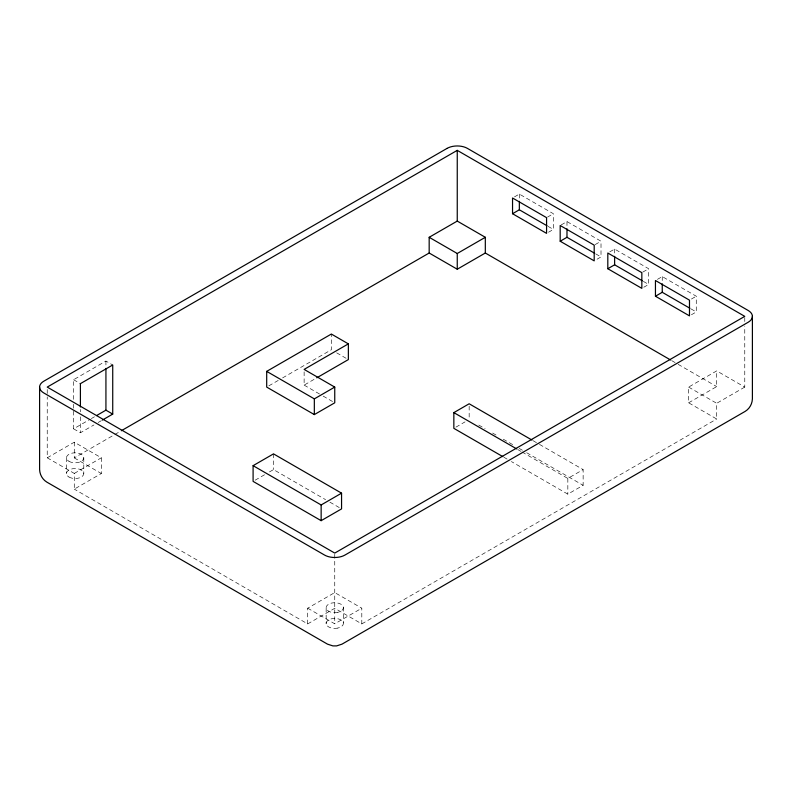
<?xml version="1.0" encoding="UTF-8"?>
<svg xmlns="http://www.w3.org/2000/svg" width="792" height="792" viewBox="0 0 792 792"><rect width="100%" height="100%" fill="white"/><g stroke="black" fill="none" stroke-linecap="round" stroke-linejoin="round"><path stroke-width="0.59" stroke-dasharray="3.96 2.97" d="M73.597 399.366L73.597 379.714L105.93 361.053L112.731 364.983M73.597 404.276L73.597 428.828L90.288 419.196M91.328 418.602L94.456 416.79M73.597 428.828L80.408 432.759L93.961 424.938M98.129 422.522L101.257 420.72M47.233 457.806L74.28 442.193L101.336 457.806L101.336 473.527L74.28 489.139L74.28 473.428L47.233 457.806L47.233 396.841M514.483 196.881L519.344 194.08L553.37 213.721L553.37 229.433L548.51 232.244M74.28 442.193L74.28 457.905L113.83 435.075M114.899 434.452L120.245 431.373M74.28 473.428L101.336 457.806M547.539 217.087L553.37 213.721M268.825 385.862L278.358 380.358M282.595 377.913L331.353 349.757L331.353 334.046M561.152 224.948L566.983 221.582L601.009 241.223L601.009 256.935L596.148 259.746M304.128 371.824L304.128 385.12L315.711 378.437M595.178 244.589L601.009 241.223M609.761 251.886L614.622 249.084L648.648 268.726L648.648 284.437L643.787 287.248M255.133 480.2L265.34 474.309M269.419 471.953L273.507 469.597L325.611 499.673M642.807 272.092L648.648 268.726M657.39 279.388L662.251 276.586L696.277 296.228L696.277 311.949L691.416 314.751M455.885 427.165L465.072 421.859M691.416 299.039L696.277 296.228M744.767 387.09L716.701 403.296L716.701 419.008L688.624 402.801L688.624 387.09L716.701 370.884L744.767 387.09L744.767 326.116M307.702 623.908L307.702 608.187L334.749 592.574L361.805 608.187L361.805 623.908L334.749 608.286L307.702 623.908L74.28 489.139M688.624 402.801L716.701 386.595L716.701 370.884M522.027 451.985L567.834 478.437L583.14 469.597L583.14 485.308L567.834 494.149L511.375 461.558M307.702 608.187L334.749 623.809L361.805 608.187M361.805 623.908L716.701 419.008M548.054 226.364L553.37 229.433M595.693 253.866L601.009 256.935M643.332 281.368L648.648 284.437M690.961 308.87L696.277 311.949M671.705 360.617L677.061 363.716M678.13 364.33L716.701 386.595M688.624 387.09L716.701 403.296M533.075 440.689L538.402 443.767M539.471 444.381L583.14 469.597M478.744 425.037L485.14 428.729M492.594 433.036L496.851 435.491M503.247 439.184L512.83 444.718M519.225 448.411L522.423 450.252M526.68 452.717L583.14 485.308M517.76 449.529L520.958 451.371M336.669 352.836L348.361 359.588M503.91 457.251L507.108 459.093M304.128 385.12L322.077 395.485M323.136 396.099L333.699 402.197M329.858 502.128L339.431 507.662M73.597 379.714L80.408 383.645M74.28 457.905L101.336 473.527M744.767 317.582L744.767 324.898M662.251 276.586L662.251 282.625M614.622 249.084L614.622 253.915M567.834 478.437L567.834 494.149M566.983 221.582L566.983 227.621M519.344 194.08L519.344 200.119M469.161 406.207L469.161 419.503M343.352 607.266L343.352 622.977M334.749 554.301L334.749 623.809M326.155 608.137L326.155 623.848M273.507 453.875L273.507 469.597M105.93 361.053L105.93 367.191M83.794 457.806L83.794 473.527M80.408 409.434L80.408 411.889M80.408 416.8L80.408 432.759M66.469 457.806L66.469 473.527M47.233 389.525L47.233 395.624M337.709 612.384L335.501 612.662A8.633 4.98 0 0 1 326.641 605.999A8.633 4.98 0 0 1 340.857 604.177A8.633 4.98 0 0 1 337.709 612.384M337.709 628.096L335.501 628.373A8.633 4.98 0 0 1 326.641 621.71A8.633 4.98 0 0 1 340.857 619.889A8.633 4.98 0 0 1 337.709 628.096M69.003 461.34A8.662 4.999 0 0 0 83.497 459.103A8.662 4.999 0 0 0 72.894 452.975A8.662 4.999 0 0 0 69.003 461.34M69.003 477.061A8.662 4.999 0 0 0 83.497 474.814A8.662 4.999 0 0 0 72.894 468.696A8.662 4.999 0 0 0 69.003 477.061"/><path stroke-width="1.19" d="M457.251 150.361L47.233 387.09L334.749 553.083L744.767 316.364L457.251 150.361L457.251 221.087L485.318 237.293L485.318 253.014L670.636 360.004M96.545 415.592L105.93 410.167L112.731 414.097L112.731 364.983L80.408 383.645L80.408 406.979M102.307 420.116L112.731 414.097M121.315 430.749L429.175 253.014L429.175 237.293L457.251 221.087M512.543 213.721L546.569 233.363L546.569 217.651L512.543 198L512.543 213.721L519.344 209.791L546.995 225.75M429.175 237.293L457.251 253.499L485.318 237.293M348.361 343.867L304.128 369.409L334.749 387.09L334.749 402.801L314.335 414.592L266.696 387.09L266.696 371.369L331.353 334.046L348.361 343.867L348.361 359.588L316.77 377.824M429.175 253.014L457.251 269.221L485.318 253.014M560.182 241.223L594.198 260.865L594.198 245.154L560.182 225.502L560.182 241.223L566.983 237.293L594.624 253.252M266.696 371.369L314.335 398.871L334.749 387.09M253.094 465.666L273.507 453.875L341.56 493.168L341.56 508.89L321.146 520.671L253.094 481.378L253.094 465.666L321.146 504.959L341.56 493.168M607.811 268.726L641.837 288.367L641.837 272.656L607.811 253.014L607.811 268.726L614.622 264.795L642.263 280.754M502.851 456.637L453.846 428.343L453.846 412.622L469.161 403.781L532.006 440.075M655.449 296.228L689.476 315.869L689.476 300.158L655.449 280.517L655.449 296.228L662.251 292.298L689.901 308.256M453.846 412.622L516.701 448.916M752.4 316.364L752.4 398.871C752.192 403.95 749.559 408.731 745.183 411.375L341.976 644.163L336.62 645.896L332.887 645.896L327.532 644.163L46.817 482.1C42.441 479.447 39.808 474.675 39.6 469.597L39.6 387.09M662.251 283.833L662.251 292.298M614.622 256.331L614.622 264.795M566.983 228.829L566.983 237.293M519.344 201.326L519.344 209.791M457.251 253.499L457.251 269.221M321.146 504.959L321.146 520.671M314.335 398.871L314.335 414.592M105.93 368.419L105.93 410.167M447.034 148.401L43.827 381.19A14.434 8.336 0 0 0 43.827 392.981L324.542 555.053A14.434 8.336 0 0 0 344.965 555.053L748.173 322.255A14.434 8.336 0 0 0 748.173 310.474L467.458 148.401A14.434 8.336 0 0 0 447.034 148.401"/></g></svg>
